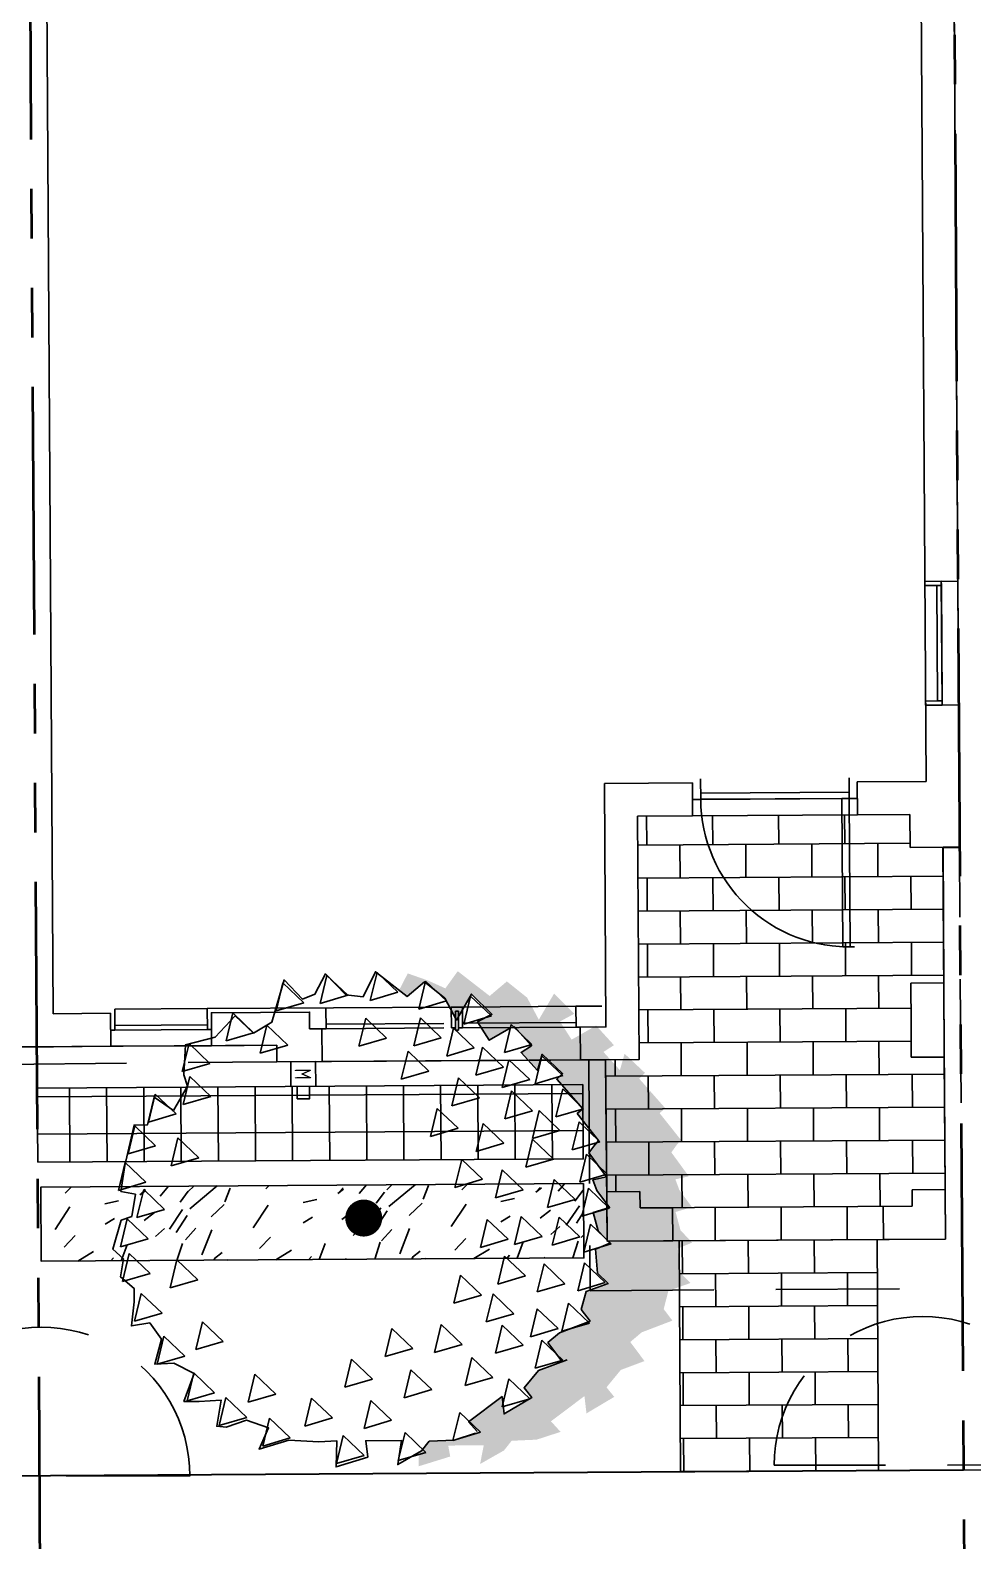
# Model space of a CAD drawing. Header units: feet. Extents: x 919634 to 928945, y 707022 to 708026.
# Drawn here: x 920327.19 to 920346.23, y 707104.56 to 707135.08 of the extents above; entities that cross this region are included whole.
import ezdxf
from ezdxf.enums import TextEntityAlignment as Align

# ---------------------------------------------------------------- set-up
doc = ezdxf.new("R2010")
doc.units = ezdxf.units.FT
doc.header["$LTSCALE"] = 20
doc.header["$MEASUREMENT"] = 0
for name, pattern in [('HIDDEN2', [0.1875, 0.125, -0.0625]), ('Site Plan$0$HIDDEN2', [0.1875, 0.125, -0.0625]), ('Site Plan$0$PHANTOM2', [1.25, 0.625, -0.125, 0.125, -0.125, 0.125, -0.125])]:
    doc.linetypes.add(name, pattern=pattern)
for name, color, linetype in [('-u-site-utility clear zone', 252, 'HIDDEN2'), ('-u-site-xref', 7, 'Continuous'), ('LP-ANNO-LABL-SHRB', 2, 'Continuous'), ('Site Plan$0$-u-site-bldg_interior', 252, 'Continuous'), ('Site Plan$0$A-SILL', 4, 'Continuous'), ('Site Plan$0$E-PLAN', 252, 'Continuous'), ('Site Plan$0$SP-BLDG-ROOF ABOVE', 4, 'Site Plan$0$HIDDEN2'), ('Site Plan$0$SP-LOT PAVERS', 254, 'Continuous'), ('x-Villa5-LP Block$0$L-002', 253, 'Continuous'), ('x-Villa5-LP Block$0$LK-TREE-013M', 253, 'Continuous'), ('x-Villa5-LP Block$0$LK-TREE-050M', 253, 'Continuous'), ('x-Villa5-LP Block$0$LK-TREE-TRNK', 253, 'Continuous'), ('x-Villa5-LP Block$0$LP-PATT-SHAR', 253, 'Continuous'), ('x-Villa5-LP Block$0$LP-SHAR-BRDR-CONT', 253, 'Continuous'), ('x-Villa5-LP Block$0$LP-TREE', 253, 'Continuous')]:
    doc.layers.add(name, color=color, linetype=linetype)
for name, color, linetype, lineweight in [('Site Plan$0$SP-LOT LINES', 252, 'Site Plan$0$PHANTOM2', 40), ('Site Plan$0$SP-SIDEWALK', 2, 'Continuous', 25), ('SP-BUILDING-FOOTPRINT', 1, 'Continuous', 25)]:
    doc.layers.add(name, color=color, linetype=linetype, lineweight=lineweight)
doc.layers.add('x-Villa5-LP Block$0$-u-site-no_plot', color=253, linetype='Continuous', plot=False)
doc.layers.add('x-Villa5-LP Block$0$LK-TREE-SHAD', color=253, linetype='Continuous', plot=False)
doc.layers.get('-u-site-xref').off()
doc.styles.add('Site Plan$0$ARCHSTYL', font='archstyl.shx', dxfattribs={"width": 0.8})

# ---------------------------------------------------------------- blocks, each defined once
blk = doc.blocks.new('Site Plan$0$DR1H902')
for p, q in [((-0.5, 0), (-0.5, 1)), ((-0.5, 1.000000000000057), (-0.4500000000000455, 1.000000000000057)), ((-0.4500000000000455, 0), (-0.4500000000000455, 1)), ((-0.5, -5.684341886080801e-14), (-0.4500000000000455, -5.684341886080801e-14))]:
    blk.add_line(p, q)
blk.add_arc((-0.5, 0), 1, 0, 91.70698490235472)
blk = doc.blocks.new('Site Plan$0$A$C4e4189c5')
at = {"layer": 'Site Plan$0$-u-site-bldg_interior'}
for p, q in [((-38.00000000004002, 4), (-40.00000000004002, 4)), ((-2.00000000005457, 5.5), (-38.00000000005457, 5.5)), ((-2.000000000040018, 4), (-38.00000000004002, 4)), ((-2.000000000040018, 4), (-4.001776687800884e-11, 4))]:
    blk.add_line(p, q, dxfattribs=at)
at = {"layer": 'Site Plan$0$-u-site-bldg_interior', "xscale": 35.99999999999999, "yscale": 35.99999999999999, "zscale": 95.99999999999997, "rotation": 179.9999999999935}
blk.add_blockref('Site Plan$0$DR1H902', (-20.00000000004002, 4), dxfattribs=at)
blk = doc.blocks.new('Site Plan')
at = {"layer": 'Site Plan$0$SP-LOT PAVERS'}
h = blk.add_hatch(dxfattribs=at)
h.set_pattern_fill('AR-B816', color=256, scale=0.08333333333333331, angle=0.3591501261498651)
h.set_pattern_definition([(0.3591501261498002, (920252.3939496306, 707105.4053169005), (-0.004178874107166311, 0.6666535692964085), []), (90.35915012614986, (920252.3939496306, 707105.4053169005), (-0.6708324434035743, 0.6624746951892417), [0.6666666666666665, -0.6666666666666665])])
h.paths.add_polyline_path([(920344.2995922056, 707110.6482084189), (920344.4289911997, 707110.649019548), (920344.4248123262, 707111.3156731173), (920345.010850769, 707111.319346661), (920345.0087613316, 707111.6526734454), (920345.6749427252, 707111.6568493597), (920345.6581578354, 707114.334533931), (920344.9919764419, 707114.3303580168), (920344.9825740342, 707115.830328548), (920345.6492292063, 707115.8345074322), (920345.6310125835, 707118.5733434815), (920344.965405855, 707118.5691709982), (920344.9612269646, 707119.2358246375), (920339.461337672, 707119.2013489669), (920339.4921569693, 707114.2847628047), (920338.8139810525, 707114.2805117036), (920338.8422185883, 707111.6140188774), (920339.5088721574, 707111.6181977513), (920339.5109615944, 707111.2848709669), (920340.1660928163, 707111.288977614), (920340.1702716905, 707110.6223240446), (920340.2996706852, 707110.6231351736), (920340.3278563733, 707105.9565248184), (920344.3277778935, 707105.9815980637)])
at = {"layer": 'Site Plan$0$-u-site-bldg_interior'}
for p, q in [((920345.712043388, 707158.9913120773, 0.00926596939151549), (920345.9653876304, 707118.5754394899, 0.00926596939151549)), ((920327.383250208, 707158.2097394809, 0.00926596939151549), (920327.6527875818, 707115.2105852838, 0.00926596939151549)), ((920345.0495698992, 707158.3204797581, 0.00926596939151549), (920345.2903775201, 707119.9045677064, 0.00926596939151549)), ((920345.9317066361, 707123.9492011225, 0.009265969391512776), (920345.2650512859, 707123.9453265945, 0.00926596939151279)), ((920345.5980909509, 707123.9474142318, 0.00926596939151279), (920345.6137617287, 707121.4474633469, 0.00926596939151279)), ((920345.9473683321, 707121.449554538, 0.00926596939151279), (920345.2807219368, 707121.4453757089, 0.009265969391512776)), ((920340.7334135589, 707119.9593376272, 0.00926596939151549), (920340.7360253552, 707119.5426791466, 0.00926596939151549)), ((920343.7333546206, 707119.9781425609, 0.00926596939151549), (920343.735966417, 707119.5614840802, 0.00926596939151549)), ((920338.7905052288, 707119.8638236541, 0.00926596939151549), (920340.5672725259, 707119.8749612032, 0.00926596939151549)), ((920340.567272526, 707119.8749612125, 0.00926596939151549), (920340.5714514, 707119.2083076433, 0.00926596939151549)), ((920343.7351828781, 707119.6864816244, 0.00926596939151549), (920340.7352418164, 707119.667676691, 0.00926596939151549)), ((920343.9005403722, 707119.895855583, 0.00926596939151549), (920345.2903775203, 707119.9045676859, 0.00926596939151549)), ((920343.9005403722, 707119.895855583, 0.00926596939151549), (920343.9047192464, 707119.2292020139, 0.00926596939151549)), ((920340.7360253552, 707119.5426791466, 0.00926596939151549), (920340.5693619632, 707119.5416344282, 0.00926596939151549)), ((920343.735966417, 707119.5614840802, 0.00926596939151549), (920340.7360253552, 707119.5426791466, 0.00926596939151549)), ((920343.735966417, 707119.5614840802, 0.00926596939151549), (920343.9026298095, 707119.5625287987, 0.00926596939151549)), ((920339.4613376715, 707119.201348986, 0.00926596939151549), (920340.5714514, 707119.2083076419, 0.00926596939151549)), ((920343.9047192464, 707119.2292020139, 0.00926596939151549), (920340.5714514, 707119.2083076433, 0.00926596939151549)), ((920343.9047192466, 707119.2292020124, 0.00926596939151549), (920344.9612269644, 707119.2358246375, 0.00926596939151549)), ((920344.9654058549, 707118.5691709982, 0.00926596939151549), (920344.9612269645, 707119.2358246453, 0.00926596939151549)), ((920344.9654058549, 707118.5691709982, 0.00926596939151549), (920345.6320609513, 707118.5733500533, 0.00926596939151549)), ((920345.9653876304, 707118.5754394899, 0.00926596939151549), (920345.6320609513, 707118.5733500533, 0.00926596939151549)), ((920344.9825739749, 707115.8303285476, 0.00926596939151549), (920345.6492275443, 707115.8345074217, 0.00926596939151549)), ((920344.9825739752, 707115.8303285476, 0.00926596939151549), (920344.9877975673, 707114.9970115859, 0.00926596939151549)), ((920345.6492275443, 707115.8345074217, 0.00926596939151549), (920345.6586300114, 707114.3345368908, 0.00926596939151549)), ((920327.6527875818, 707115.2105852838, 0.00926596939151549), (920328.811201241, 707115.2178466972, 0.00926596939151549)), ((920328.8153801144, 707114.5511932173, 0.00926596939151549), (920328.811201241, 707115.2178466972, 0.00926596939151549)), ((920330.7647128241, 707115.313427207, 0.00926596939151549), (920328.8940105772, 707115.3017008328, 0.00926596939151549)), ((920328.896647679, 707114.8810054476, 0.00926596939151549), (920328.8940105778, 707115.3017007555, 0.00926596939151549)), ((920330.7647128241, 707115.313427207, 0.00926596939151549), (920333.3126690597, 707115.3293989033, 0.00926596939151549)), ((920330.7673499258, 707114.8927318215, 0.00926596939151549), (920330.7647128241, 707115.3134272102, 0.00926596939151549)), ((920333.1655154325, 707114.9077645426, 0.00926596939151549), (920333.1628783308, 707115.328459928, 0.00926596939151549)), ((920335.6952876688, 707115.3443341693, 0.00926596939151549), (920333.3126690598, 707115.3293988814, 0.00926596939151549)), ((920335.6952876688, 707115.3443341693, 0.00926596939151549), (920335.9220319182, 707115.3457555011, 0.00926596939151549)), ((920335.6979247704, 707114.9236387843, 0.00926596939151549), (920335.6952876688, 707115.3443341693, 0.00926596939151549)), ((920335.779141724, 707115.2615248329, 0.00926596939151549), (920335.8392225815, 707115.2619014458, 0.00926596939151549)), ((920335.7815590068, 707114.8758970682, 0.00926596939151549), (920335.779141724, 707115.2615248329, 0.00926596939151549)), ((920335.8416398637, 707114.8762736805, 0.00926596939151549), (920335.8392225815, 707115.2619014458, 0.00926596939151549)), ((920338.2140423782, 707115.360122818, 0.00926596939151549), (920335.9220319182, 707115.3457555011, 0.00926596939151549)), ((920335.9246690195, 707114.9250601156, 0.00926596939151549), (920335.9220319182, 707115.3457555011, 0.00926596939151549)), ((920338.735380926, 707115.363390719, 0.00926596939151549), (920338.2140423782, 707115.360122818, 0.00926596939151549)), ((920338.2166794799, 707114.9394274327, 0.00926596939151549), (920338.2140423782, 707115.360122818, 0.00926596939151549)), ((920328.896647679, 707114.8810054476, 0.00926596939151549), (920328.8133159825, 707114.8804830882, 0.00926596939151549)), ((920330.766769614, 707114.9853086532, 0.00926596939151549), (920328.896067367, 707114.9735822792, 0.00926596939151549)), ((920330.7673499258, 707114.8927318215, 0.00926596939151549), (920328.896647679, 707114.8810054476, 0.00926596939151549)), ((920330.8506816219, 707114.8932541808, 0.00926596939151549), (920330.7673499258, 707114.8927318215, 0.00926596939151549)), ((920333.1655154325, 707114.9077645426, 0.00926596939151549), (920333.0821837358, 707114.9072421831, 0.00926596939151549)), ((920333.0863374127, 707114.2446083457, 0.00926596939151549), (920333.0821837358, 707114.9072421831, 0.00926596939151549)), ((920335.547553729, 707115.0152766627, 0.00926596939151549), (920333.1649351204, 707115.0003413744, 0.00926596939151549)), ((920335.5481340408, 707114.922699831, 0.00926596939151549), (920333.1655154325, 707114.9077645426, 0.00926596939151549)), ((920335.7812564662, 707114.9241611435, 0.00926596939151549), (920335.6979247704, 707114.9236387843, 0.00926596939151549)), ((920335.7815590068, 707114.8758970682, 0.00926596939151549), (920335.8416398637, 707114.8762736805, 0.00926596939151549)), ((920335.9246690195, 707114.9250601156, 0.00926596939151549), (920335.8413373237, 707114.9245377564, 0.00926596939151549)), ((920338.2160991678, 707115.0320042644, 0.00926596939151549), (920335.9240887078, 707115.0176369475, 0.00926596939151549)), ((920338.2166794799, 707114.9394274327, 0.00926596939151549), (920335.9246690195, 707114.9250601156, 0.00926596939151549)), ((920338.2166794799, 707114.9394274327, 0.00926596939151549), (920338.3000111755, 707114.939949792, 0.00926596939151549)), ((920344.9919764418, 707114.3303580168, 0.00926596939151549), (920344.9877975673, 707114.9970115859, 0.00926596939151549)), ((920327.6569664562, 707114.5439317034, 0.00926596939151549), (920326.9903128868, 707114.5397528292, 0.00926596939151549)), ((920327.6569664562, 707114.5439317034, 0.00926596939151549), (920328.8153801144, 707114.5511932173, 0.00926596939151549)), ((920330.8527457537, 707114.5639642797, 0.00926596939151549), (920328.8153801146, 707114.5511932081, 0.00926596939151549)), ((920338.3156871997, 707114.277388181, 0.00926596939151549), (920333.0863374127, 707114.2446083457, 0.00926596939151549)), ((920344.9919764418, 707114.3303580168, 0.00926596939151549), (920345.6586300114, 707114.3345368908, 0.00926596939151549)), ((920338.8422185882, 707111.6140188776, 0.00926596939151549), (920339.5088721571, 707111.6181977513, 0.00926596939151549)), ((920338.8484868994, 707110.6140385234, 0.00926596939151549), (920338.8422185882, 707111.6140188776, 0.00926596939151549)), ((920339.5109615941, 707111.284870967, 0.00926596939151549), (920339.5088721571, 707111.6181977513, 0.00926596939151549)), ((920345.0087613312, 707111.6526734454, 0.00926596939151549), (920345.6754149009, 707111.6568523195, 0.00926596939151549)), ((920345.0087613316, 707111.6526734454, 0.00926596939151549), (920345.0108507688, 707111.319346661, 0.00926596939151549)), ((920345.6754149009, 707111.6568523195, 0.00926596939151549), (920345.6816832122, 707110.6568719656, 0.00926596939151549)), ((920339.5109615941, 707111.284870967, 0.00926596939151549), (920340.1660928162, 707111.288977614, 0.00926596939151549)), ((920340.1702716902, 707110.6223240446, 0.00926596939151549), (920340.1660928162, 707111.288977614, 0.00926596939151549)), ((920344.424812326, 707111.3156731175, 0.00926596939151549), (920345.0108507688, 707111.319346661, 0.00926596939151549)), ((920344.4289911996, 707110.649019548, 0.00926596939151549), (920344.4248123256, 707111.3156731173, 0.00926596939151549)), ((920338.8484868994, 707110.6140385234, 0.00926596939151549), (920340.1702716902, 707110.6223240446, 0.00926596939151549)), ((920344.4289911996, 707110.649019548, 0.00926596939151549), (920345.6816832122, 707110.6568719656, 0.00926596939151549))]:
    blk.add_line(p, q, dxfattribs=at)
at = {"layer": 'Site Plan$0$-u-site-bldg_interior', "elevation": 0.00926596939151549}
for points in [[(920345.2661545358, 707123.9453330064), (920345.598090954, 707123.9474137281), (920345.5986133101, 707123.8640825356), (920345.2666768918, 707123.862001814)], [(920345.5060364784, 707123.8635022237), (920345.5986133101, 707123.8640825356), (920345.6132393696, 707121.530795043), (920345.5206625378, 707121.5302147312)], [(920345.6137617287, 707121.4474633469), (920345.2807220586, 707121.4453757097), (920345.2801996993, 707121.5287074057), (920345.6132393696, 707121.530795043)], [(920333.0863374127, 707114.2446083457), (920332.1704895024, 707114.2388674133), (920332.1683999839, 707114.5722113635), (920330.8527457537, 707114.5639642797), (920330.8485668796, 707115.2306178489), (920332.8308733483, 707115.2430437929), (920332.8329880626, 707114.9056801167), (920333.0821837358, 707114.9072421831)]]:
    blk.add_lwpolyline(points, close=True, dxfattribs=at)
for points in [[(920338.8139810524, 707114.2805117036), (920338.3041648528, 707114.2773159542), (920338.3000111755, 707114.939949792), (920338.8213497238, 707114.9432177685), (920338.7905052291, 707119.8638236402)], [(920338.3832506539, 707114.2778116984), (920339.4921569694, 707114.2847628049), (920339.4613376717, 707119.2013489669)], [(920332.1683985977, 707114.5722113552), (920332.170488115, 707114.2388674044), (920333.0863374127, 707114.2446083457)]]:
    blk.add_lwpolyline(points, dxfattribs=at)
at = {"layer": 'Site Plan$0$A-SILL'}
for p, q in [((920345.6320609513, 707118.5733500533, 0.00926596939151549), (920345.6492292059, 707115.8345074322, 0.00926596939151549)), ((920338.8139810524, 707114.2805117036, 0.00926596939151549), (920338.8422185882, 707111.6140188776, 0.00926596939151549)), ((920345.6586300114, 707114.3345368908, 0.00926596939151549), (920345.6754149009, 707111.6568523195, 0.00926596939151549)), ((920340.1702716902, 707110.6223240446, 0.00926596939151549), (920344.4289911996, 707110.649019548, 0.00926596939151549))]:
    blk.add_line(p, q, dxfattribs=at)
at = {"layer": 'Site Plan$0$E-PLAN'}
for p, q in [((920332.953303217, 707114.2437744295, 0.00926596939151549), (920332.45331304, 707114.240640274, 0.00926596939151549)), ((920332.45331304, 707114.240640274, 0.00926596939151549), (920332.4564471955, 707113.7406500974, 0.00926596939151549)), ((920332.9564373723, 707113.743784253, 0.00926596939151549), (920332.953303217, 707114.2437744295, 0.00926596939151549)), ((920332.4564471955, 707113.7406500974, 0.00926596939151549), (920332.9564373723, 707113.743784253, 0.00926596939151549))]:
    blk.add_line(p, q, dxfattribs=at)
at = {"layer": 'Site Plan$0$E-PLAN', "elevation": 0.00926596939151549}
blk.add_lwpolyline([(920332.8314398283, 707113.7430007141), (920332.8330069061, 707113.4930056253), (920332.5830118175, 707113.4914385474), (920332.5814447398, 707113.7414336363)], dxfattribs=at)
at = {"layer": 'Site Plan$0$SP-BLDG-ROOF ABOVE'}
for p, q in [((920346.0212792638, 707109.6589810547, 0.00926596939151549), (920345.9653870296, 707118.5754394857, 0.00926596939151549)), ((920326.6302610252, 707114.1859081404, 0.00926596939151549), (920332.1704895024, 707114.2388674133, 0.00926596939151549)), ((920338.474049613, 707114.2783925111, 0.00926596939151549), (920338.5033014962, 707109.6118551049, 0.00926596939151549)), ((920338.5033014962, 707109.6118551049, 0.00926596939151549), (920346.0212792638, 707109.6589810547, 0.00926596939151549))]:
    blk.add_line(p, q, dxfattribs=at)
at = {"layer": 'Site Plan$0$SP-LOT LINES', "ltscale": 0.4}
for p, q in [((920327.5221281091, 707082.8758010839, 0.009266604901620514), (920326.9579801045, 707172.874032939, 0.009266604901620514)), ((920345.6242839074, 707172.9910414381, 0.009265969391512792), (920346.1884319116, 707082.992809583, 0.00926596939151279))]:
    blk.add_line(p, q, dxfattribs=at)
at = {"layer": 'Site Plan$0$SP-SIDEWALK'}
for p, q in [((920340.2996679241, 707110.6235922901, 0.00926596939151549), (920340.3278254762, 707105.961640312, 0.00926596939151549)), ((920344.2995949662, 707110.6477513023, 0.00926596939151549), (920344.327752518, 707105.9857993248, 0.00926596939151549)), ((920589.1757306372, 707107.5138383865), (920245.0427464002, 707105.3566633796)), ((920346.0442638521, 707105.9923577433, 0.00926596939151549), (920250.7127994549, 707105.3947787208, 0.00926596939151549))]:
    blk.add_line(p, q, dxfattribs=at)
at = {"layer": 'Site Plan$0$-u-site-bldg_interior', "xscale": 0.08333333333333334, "yscale": 0.08333333333333334, "zscale": 0.08333333333333334, "rotation": 0.3591501261498651}
blk.add_blockref('Site Plan$0$A$C4e4189c5', (920343.9047086051, 707119.2283980316, -0.4854718246137138), dxfattribs=at)
at = {"layer": 'Site Plan$0$E-PLAN', "style": 'Site Plan$0$ARCHSTYL', "width": 0.8}
blk.add_text('M', height=0.3333333333333331, rotation=270.3591500469424, dxfattribs=at).set_placement((920332.6981882885, 707113.9911755648, 0.00926596939151549), align=Align.MIDDLE)
blk = doc.blocks.new('x-Villa5-LP Block$0$TREE-EVGR-001')
at = {"layer": 'x-Villa5-LP Block$0$LK-TREE-SHAD'}
blk.add_hatch(color=256, dxfattribs=at).paths.add_polyline_path([(0.1089706438699523, -0.4757895270687129), (0.1079324849648344, -0.5039278319806328), (0.1722425849569049, -0.4844509835266706), (0.1683450062939187, -0.4621619195394686), (0.2404502679496829, -0.4621619195394686), (0.2326551019482395, -0.5000324628521611), (0.2813748786129224, -0.4727648733296661), (0.29696520194031, -0.4532880220641289), (0.3476337679364576, -0.4513403360940913), (0.396264019304823, -0.4358758569983934), (0.3768656295975177, -0.4143343223446152), (0.4450733125903241, -0.3636945124281112), (0.4489708955910316, -0.3987528430191389), (0.5054858295816587, -0.3656421955865525), (0.4898955019165214, -0.3461653471325974), (0.5191273679153312, -0.3111070165415697), (0.5672549638759108, -0.2934702439136743), (0.5386152742434547, -0.2546241515265422), (0.5620007679100354, -0.2351473002610049), (0.624362074232863, -0.2117750798669817), (0.6068229572362327, -0.1884028594729728), (0.6165669125691693, -0.1513968457234967), (0.6613891018953666, -0.1358153635864312), (0.6399524018980287, -0.1143908291624314), (0.6360548188972928, -0.06569870240437581), (0.6652866848961025, -0.0540125922073571), (0.6419011912295218, -0.02869268865489971), (0.6321572402343065, 0.008313327906165568), (0.6652866848961025, 0.01805175213314669), (0.6399524018980287, 0.05311008272417439), (0.6321572402343065, 0.07453461714816001), (0.6594403125638735, 0.08037767224666226), (0.624362074232863, 0.1290697990047249), (0.6341060295657996, 0.1427035923601849), (0.6438499848987362, 0.1543897025571965), (0.600976584904032, 0.2089248844137614), (0.6126693295684618, 0.2186633086407426), (0.5600519742407926, 0.2790415455958168), (0.5717447189052223, 0.2907276557928284), (0.5308201125797325, 0.329681355512335), (0.5210761572468243, 0.2965707108913307), (0.4879467125850283, 0.3335767246408068), (0.5093834125823946, 0.3472105208078489), (0.4734964548200651, 0.3870622876876126), (0.4236366125929578, 0.3588966310048534), (0.4002511232641268, 0.3959026447543295), (0.4294829849251585, 0.4114841268913949), (0.3885583742619474, 0.4523855097693499), (0.3573777232693942, 0.3997980166943904), (0.3339922296028135, 0.4445947715123992), (0.2930676232773237, 0.4777054161333965), (0.2579893849463133, 0.448490140640871), (0.1936792849542428, 0.4991299505573892), (0.1683450062939187, 0.4644221308886216), (0.1332667679629083, 0.4805573219530999), (0.09234215729966877, 0.4952345814289103), (0.07460491585158024, 0.4613917906249796), (0.0909893849463117, 0.448490140640871), (0.1260676232773221, 0.4777054161333965), (0.1669922296028119, 0.4445947715123992), (0.1903777232693926, 0.3997980166943904), (0.2215583742619458, 0.4523855097693499), (0.2624829849251853, 0.4114841268913949), (0.2332511232641252, 0.3959026447543295), (0.2566366125929562, 0.3588966310048534), (0.3064964548200635, 0.3870622876876126), (0.342383412582393, 0.3472105208078489), (0.3209467125850267, 0.3335767246408068), (0.3540761572468227, 0.2965707108913307), (0.3638201125797593, 0.329681355512335), (0.4047447189052207, 0.2907276557928284), (0.3930519742408194, 0.2790415455958168), (0.4456693295684602, 0.2186633086407426), (0.4339765849040305, 0.2089248844137614), (0.4768499848987346, 0.1543897025571965), (0.4671060295657981, 0.1427035923601849), (0.4573620742328615, 0.1290697990047249), (0.4924403125638719, 0.08037767224666226), (0.4651572402343049, 0.07453461714816001), (0.4729524018980271, 0.05311008272417439), (0.498286684896101, 0.01805175213314669), (0.4651572402343049, 0.008313327906165568), (0.4749011912295202, -0.02869268865489971), (0.498286684896101, -0.0540125922073571), (0.4690548188972912, -0.06569870240437581), (0.4729524018980271, -0.1143908291624314), (0.494389101895365, -0.1358153635864312), (0.4495669125691677, -0.1513968457234967), (0.4398229572362311, -0.1884028594729728), (0.4573620742328615, -0.2117750798669817), (0.3950007679100338, -0.2351473002610049), (0.3716152742434531, -0.2546241515265422), (0.4002549638759092, -0.2934702439136743), (0.3521273679153296, -0.3111070165415697), (0.3228955019165198, -0.3461653471325974), (0.3384858295816571, -0.3656421955865525), (0.2819708955910301, -0.3987528430191389), (0.2780733125903225, -0.3636945124281112), (0.2098656295975161, -0.4143343223446152), (0.2292640193048214, -0.4358758569983934), (0.1806337679364844, -0.4513403360940913), (0.1299652019403084, -0.4532880220641289), (0.1143748786128924, -0.4727648733296661)])
at = {"layer": 'x-Villa5-LP Block$0$LK-TREE-013M'}
for p, q in [((-0.08579755074086393, 0.4354452148689205), (-0.07176636530692804, 0.4920659143797508)), ((-0.02974699386746238, 0.4516042015933337), (-0.07176636530692804, 0.4920659143797508)), ((0.01608767338453276, 0.4409001615718182), (0.03011885881846865, 0.4975208610826485)), ((0.07213823025793431, 0.4570591482962385), (0.03011885881846865, 0.4975208610826485)), ((-0.1749471218505789, 0.4208986820327283), (-0.160915936416643, 0.4775193815435586)), ((-0.1188965649771774, 0.4370576687571415), (-0.160915936416643, 0.4775193815435586)), ((0.1143341395054449, 0.4227169976003609), (0.1283653249393808, 0.4793376971111911)), ((0.1703846963788465, 0.4388759843247811), (0.1283653249393808, 0.4793376971111911)), ((-0.1749471218505789, 0.4208986820327283), (-0.1188965649771774, 0.4370576687571415)), ((-0.08579755074086393, 0.4354452148689205), (-0.02974699386746238, 0.4516042015933337)), ((0.01608767338453276, 0.4409001615718182), (0.07213823025793431, 0.4570591482962385)), ((0.1143341395054449, 0.4227169976003609), (0.1703846963788465, 0.4388759843247811)), ((0.205303089617388, 0.3918056246554613), (0.2193342750513523, 0.4484263241662916)), ((0.2613536464907895, 0.4079646113798816), (0.2193342750513523, 0.4484263241662916)), ((-0.2768323459759756, 0.3608942434154443), (-0.2628011605420113, 0.4175149429262746)), ((-0.2207817891025741, 0.3770532301398575), (-0.2628011605420113, 0.4175149429262746)), ((-0.007564253644574137, 0.3481660261468846), (0.006466931789361752, 0.4047867256577149)), ((0.04848630322882741, 0.3643250128713049), (0.006466931789361752, 0.4047867256577149)), ((0.1034178654920197, 0.3481660261468846), (0.1174490509259556, 0.4047867256577149)), ((0.1594684223653928, 0.3643250128713049), (0.1174490509259556, 0.4047867256577149)), ((0.205303089617388, 0.3918056246554613), (0.2613536464907895, 0.4079646113798816)), ((-0.2768323459759756, 0.3608942434154443), (-0.2207817891025741, 0.3770532301398575)), ((-0.207695943890883, 0.3354378171734425), (-0.1936647584569471, 0.3920585166842798)), ((-0.1516453870174814, 0.3515968038978627), (-0.1936647584569471, 0.3920585166842798)), ((0.1701956033239185, 0.3271660389251565), (0.1842267887578544, 0.3837867384359868)), ((0.22624616019732, 0.3433250256495768), (0.1842267887578544, 0.3837867384359868)), ((0.2871751447181623, 0.3336195016058099), (0.3012063301520982, 0.3902402011166473)), ((0.3432257015915638, 0.3497784883302302), (0.3012063301520982, 0.3902402011166473)), ((-0.3659819170856906, 0.2990714892305277), (-0.3519507316517547, 0.355692188741358)), ((-0.3099313602122891, 0.3152304759549409), (-0.3519507316517547, 0.355692188741358)), ((-0.207695943890883, 0.3354378171734425), (-0.1516453870174814, 0.3515968038978627)), ((-0.007564253644574137, 0.3481660261468846), (0.04848630322882741, 0.3643250128713049)), ((0.07794655946065632, 0.2808883252590633), (0.0919777448945922, 0.3375090247699006)), ((0.1339971163340579, 0.2970473119834764), (0.0919777448945922, 0.3375090247699006)), ((0.1034178654920197, 0.3481660261468846), (0.1594684223653928, 0.3643250128713049)), ((0.1701956033239185, 0.3271660389251565), (0.22624616019732, 0.3433250256495768)), ((0.2289550166464949, 0.2881615875296006), (0.2429862020804592, 0.3447822870404309)), ((0.2850055735198964, 0.3043205742540209), (0.2429862020804592, 0.3447822870404309)), ((0.2871751447181623, 0.3336195016058099), (0.3432257015915638, 0.3497784883302302)), ((-0.3659819170856906, 0.2990714892305277), (-0.3099313602122891, 0.3152304759549409)), ((0.2823669751465161, 0.262489606945266), (0.2963981605804804, 0.3191103064560963)), ((0.3384175320199176, 0.2786485936696792), (0.2963981605804804, 0.3191103064560963)), ((0.3490340307942859, 0.2699784235581433), (0.3630652162282217, 0.3265991230689735)), ((0.4050845876676874, 0.2861374102825565), (0.3630652162282217, 0.3265991230689735)), ((-0.3647756345556559, 0.2323072228889984), (-0.35074444912172, 0.2889279223998358)), ((-0.3087250776822543, 0.2484662096134116), (-0.35074444912172, 0.2889279223998358)), ((0.07794655946065632, 0.2808883252590633), (0.1339971163340579, 0.2970473119834764)), ((0.179831783586053, 0.2263388333446841), (0.1938629690199889, 0.2829595328555143)), ((0.2358823404594546, 0.2424978200691044), (0.1938629690199889, 0.2829595328555143)), ((0.2289550166464949, 0.2881615875296006), (0.2850055735198964, 0.3043205742540209)), ((0.2823669751465161, 0.262489606945266), (0.3384175320199176, 0.2786485936696792)), ((0.3490340307942859, 0.2699784235581433), (0.4050845876676874, 0.2861374102825565)), ((-0.4351183191707548, 0.1972457676722996), (-0.4210871337368189, 0.2538664671831299)), ((-0.3790677622973817, 0.2134047543967128), (-0.4210871337368189, 0.2538664671831299)), ((-0.3647756345556559, 0.2323072228889984), (-0.3087250776822543, 0.2484662096134116)), ((0.2871751447181623, 0.1990640832399322), (0.3012063301520982, 0.2556847827507625)), ((0.3432257015915638, 0.2152230699643525), (0.3012063301520982, 0.2556847827507625)), ((0.3908797478457871, 0.2027007226703148), (0.4049109332797229, 0.2593214221811593)), ((0.4469303047191886, 0.2188597093947351), (0.4049109332797229, 0.2593214221811593)), ((0.1361666875323237, 0.1645160791597675), (0.1501978729662596, 0.2211367786705978)), ((0.1922172444057253, 0.1806750658841807), (0.1501978729662596, 0.2211367786705978)), ((0.179831783586053, 0.2263388333446841), (0.2358823404594546, 0.2424978200691044)), ((0.2871751447181623, 0.1990640832399322), (0.3432257015915638, 0.2152230699643525)), ((0.3427669659111814, 0.1590072464141628), (0.3567981513451173, 0.2156279459250001)), ((0.3988175227845829, 0.175166233138583), (0.3567981513451173, 0.2156279459250001)), ((0.3908797478457871, 0.2027007226703148), (0.4469303047191886, 0.2188597093947351)), ((-0.4769470063782535, 0.133136656281394), (-0.4629158209443176, 0.1897573557922243)), ((-0.4208964495048519, 0.1492956430058143), (-0.4629158209443176, 0.1897573557922243)), ((-0.4351183191707548, 0.1972457676722996), (-0.3790677622973817, 0.2134047543967128)), ((0.2289550166464949, 0.1336046979197505), (0.2429862020804592, 0.1902253974305808)), ((0.2850055735198964, 0.1497636846441637), (0.2429862020804592, 0.1902253974305808)), ((0.4236285698860911, 0.1354230134873831), (0.437659755320027, 0.1920437129982133)), ((0.4796791267594926, 0.1515820002117962), (0.437659755320027, 0.1920437129982133)), ((-0.3896338441147975, 0.1081482716777487), (-0.3756026586808616, 0.1647689711885789)), ((-0.333583287241396, 0.1243072584021689), (-0.3756026586808616, 0.1647689711885789)), ((0.1361666875323237, 0.1645160791597675), (0.1922172444057253, 0.1806750658841807)), ((0.3290208617696635, 0.1008750011120867), (0.3430520472035994, 0.1574957006229312)), ((0.3427669659111814, 0.1590072464141628), (0.3988175227845829, 0.175166233138583)), ((0.385071418643065, 0.117033987836507), (0.3430520472035994, 0.1574957006229312)), ((-0.4769470063782535, 0.133136656281394), (-0.4208964495048519, 0.1492956430058143)), ((-0.3896338441147975, 0.1081482716777487), (-0.333583287241396, 0.1243072584021689)), ((0.2289550166464949, 0.1336046979197505), (0.2850055735198964, 0.1497636846441637)), ((0.4236285698860911, 0.1354230134873831), (0.4796791267594926, 0.1515820002117962)), ((0.4381836019040009, 0.06996362816719426), (0.4522147873379367, 0.1265843276780316)), ((0.4942341587774024, 0.08612261489160744), (0.4522147873379367, 0.1265843276780316)), ((-0.4969772052469068, 0.05905372646627427), (-0.4829460198129709, 0.1156744259771045)), ((-0.4409266483735053, 0.07521271319068745), (-0.4829460198129709, 0.1156744259771045)), ((0.1852899205927656, 0.06087204203390684), (0.1993211060267015, 0.1174927415447371)), ((0.2413404774661672, 0.07703102875832002), (0.1993211060267015, 0.1174927415447371)), ((0.2671619756935399, 0.03905224692717013), (0.2811931611274758, 0.0956729464380146)), ((0.3232125325669415, 0.05521123365159042), (0.2811931611274758, 0.0956729464380146)), ((0.3290208617696635, 0.1008750011120867), (0.385071418643065, 0.117033987836507)), ((-0.4969772052469068, 0.05905372646627427), (-0.4409266483735053, 0.07521271319068745)), ((0.1852899205927656, 0.06087204203390684), (0.2413404774661672, 0.07703102875832002)), ((0.3726859578233928, 0.0190507673880802), (0.3867171432573286, 0.07567146689891047)), ((0.4287365146967943, 0.03520975411250049), (0.3867171432573286, 0.07567146689891047)), ((0.4381836019040009, 0.06996362816719426), (0.4942341587774024, 0.08612261489160744)), ((-0.4596898562604395, 0.003783748969567569), (-0.4456586708265036, 0.06040444848039783)), ((-0.4036392993870379, 0.01994273569398075), (-0.4456586708265036, 0.06040444848039783)), ((0.2671619756935399, 0.03905224692717013), (0.3232125325669415, 0.05521123365159042)), ((0.3726859578233928, 0.0190507673880802), (0.4287365146967943, 0.03520975411250049)), ((0.4418223599084854, 0.0008676034166228419), (0.4558535453424213, 0.05748830292745311)), ((0.4978729167818869, 0.01702659014103602), (0.4558535453424213, 0.05748830292745311)), ((-0.4933384472424223, -0.05550020406539602), (-0.4793072618084864, 0.001120495445434244)), ((-0.4372878903690207, -0.03934121734097573), (-0.4793072618084864, 0.001120495445434244)), ((-0.4596898562604395, 0.003783748969567569), (-0.4036392993870379, 0.01994273569398075)), ((0.3053689347405566, -0.05550020406539602), (0.3194001201744925, 0.001120495445434244)), ((0.3614194916139581, -0.03934121734097573), (0.3194001201744925, 0.001120495445434244)), ((0.4418223599084854, 0.0008676034166228419), (0.4978729167818869, 0.01702659014103602)), ((0.236232532655464, -0.06095515076829372), (0.2502637180893998, -0.004334451257463456)), ((0.2922830895288655, -0.04479616404388054), (0.2502637180893998, -0.004334451257463456)), ((0.3817828528345899, -0.05731851963302859), (0.3958140382685258, -0.0006978201221983227)), ((0.4378334097079914, -0.0411595329086083), (0.3958140382685258, -0.0006978201221983227)), ((0.4454611179129699, -0.07186505246922081), (0.4594923033469058, -0.01524435295839055)), ((0.5015116747863715, -0.05570606574480053), (0.4594923033469058, -0.01524435295839055)), ((-0.4933384472424223, -0.05550020406539602), (-0.4372878903690207, -0.03934121734097573)), ((0.236232532655464, -0.06095515076829372), (0.2922830895288655, -0.04479616404388054)), ((0.3053689347405566, -0.05550020406539602), (0.3614194916139581, -0.03934121734097573)), ((0.3817828528345899, -0.05731851963302859), (0.4378334097079914, -0.0411595329086083)), ((0.4454611179129699, -0.07186505246922081), (0.5015116747863715, -0.05570606574480053)), ((-0.4898898862905128, -0.1255692016943044), (-0.4758587008565769, -0.06894850218347415)), ((-0.4338393294171112, -0.1094102149698841), (-0.4758587008565769, -0.06894850218347415)), ((-0.3932726021192536, -0.1391427616521668), (-0.3792414166853462, -0.0825220621413294)), ((-0.3372220452458805, -0.1229837749277465), (-0.3792414166853462, -0.0825220621413294)), ((0.2708007336979961, -0.1355061222217699), (0.2848319191319604, -0.07888542271093968)), ((0.3268512905713976, -0.1193471354973568), (0.2848319191319604, -0.07888542271093968)), ((-0.4898898862905128, -0.1255692016943044), (-0.4338393294171112, -0.1094102149698841)), ((0.1816511625882811, -0.1736907657323314), (0.1956823480222454, -0.1170700662214941)), ((0.2377017194616826, -0.1575317790079112), (0.1956823480222454, -0.1170700662214941)), ((0.2708007336979961, -0.1355061222217699), (0.3268512905713976, -0.1193471354973568)), ((0.3508534097965423, -0.1518709706255947), (0.3648845952304782, -0.09525027111476447)), ((0.4069039666699155, -0.1357119839011816), (0.3648845952304782, -0.09525027111476447)), ((0.4327254648972882, -0.1500526550579622), (0.4467566503312241, -0.0934319555471319)), ((0.4887760217706898, -0.133893668333549), (0.4467566503312241, -0.0934319555471319)), ((-0.4660477622088308, -0.206420462539981), (-0.4520165767748949, -0.1497997630291508)), ((-0.4099972053354293, -0.1902614758155607), (-0.4520165767748949, -0.1497997630291508)), ((-0.3932726021192536, -0.1391427616521668), (-0.3372220452458805, -0.1229837749277465)), ((0.3508534097965423, -0.1518709706255947), (0.4069039666699155, -0.1357119839011816)), ((0.4327254648972882, -0.1500526550579622), (0.4887760217706898, -0.133893668333549)), ((0.1816511625882811, -0.1736907657323314), (0.2377017194616826, -0.1575317790079112)), ((0.2471488066688892, -0.2118754092428787), (0.2611799921028251, -0.1552547097320485)), ((0.3031993635422907, -0.1957164225184655), (0.2611799921028251, -0.1552547097320485)), ((0.3999766428569842, -0.2318768970771004), (0.4140078282909201, -0.1752561975662701)), ((0.4560271997303857, -0.2157179103526801), (0.4140078282909201, -0.1752561975662701)), ((-0.4660477622088308, -0.206420462539981), (-0.4099972053354293, -0.1902614758155607)), ((-0.3423299900565837, -0.2646065855896325), (-0.3282988046226194, -0.2079858860788022)), ((-0.2862794331831822, -0.2484475988652122), (-0.3282988046226194, -0.2079858860788022)), ((0.2471488066688892, -0.2118754092428787), (0.3031993635422907, -0.1957164225184655)), ((0.3362983777786042, -0.2427867904829029), (0.3503295632125685, -0.1861660909720655)), ((0.3923489346520057, -0.2266278037584897), (0.3503295632125685, -0.1861660909720655)), ((-0.4205632871528451, -0.2936996512620169), (-0.4065321017189092, -0.2370789517511867)), ((-0.364512730279472, -0.2775406645375966), (-0.4065321017189092, -0.2370789517511867)), ((0.04155897941589615, -0.2809714339934573), (0.05559016484980361, -0.224350734482627)), ((0.09760953628926927, -0.264812447269037), (0.05559016484980361, -0.224350734482627)), ((0.1416248245390364, -0.273698171722927), (0.1556560099729722, -0.2170774722120825)), ((0.1976753814124379, -0.2575391849985067), (0.1556560099729722, -0.2170774722120825)), ((0.2653425966912835, -0.2755164872905596), (0.2793737821252193, -0.2188957877797222)), ((0.321393153564685, -0.2593575005661393), (0.2793737821252193, -0.2188957877797222)), ((0.3362983777786042, -0.2427867904829029), (0.3923489346520057, -0.2266278037584897)), ((0.3999766428569842, -0.2318768970771004), (0.4560271997303857, -0.2157179103526801)), ((-0.3423299900565837, -0.2646065855896325), (-0.2862794331831822, -0.2484475988652122)), ((0.04155897941589615, -0.2809714339934573), (0.09760953628926927, -0.264812447269037)), ((0.1416248245390364, -0.273698171722927), (0.1976753814124379, -0.2575391849985067)), ((0.2653425966912835, -0.2755164872905596), (0.321393153564685, -0.2593575005661393)), ((0.3453952727898013, -0.3064278685305766), (0.3594264582237372, -0.2498071690197463)), ((0.4014458296632029, -0.2902688818061563), (0.3594264582237372, -0.2498071690197463)), ((-0.4205632871528451, -0.2936996512620169), (-0.364512730279472, -0.2775406645375966)), ((-0.04031307568487819, -0.3427941881783738), (-0.0262818902509423, -0.2861734886675436)), ((0.01573748118852336, -0.3266352014539535), (-0.0262818902509423, -0.2861734886675436)), ((0.2034837106151599, -0.3409758726107412), (0.2175148960490958, -0.284355173099911)), ((0.2595342674885615, -0.324816885886321), (0.2175148960490958, -0.284355173099911)), ((0.3453952727898013, -0.3064278685305766), (0.4014458296632029, -0.2902688818061563)), ((-0.360523780078978, -0.3682506227154931), (-0.3464925946450137, -0.3116299232046629)), ((-0.3044732232055765, -0.3520916359910728), (-0.3464925946450137, -0.3116299232046629)), ((-0.2368060079267025, -0.3718872538507583), (-0.2227748224927666, -0.315266554339928)), ((-0.1807554510533009, -0.3557282671263451), (-0.2227748224927666, -0.315266554339928)), ((-0.04031307568487819, -0.3427941881783738), (0.01573748118852336, -0.3266352014539535)), ((0.0797659384629128, -0.364613991580228), (0.09379712389684869, -0.3079932920693906)), ((0.1358164953362859, -0.3484550048558077), (0.09379712389684869, -0.3079932920693906)), ((0.2034837106151599, -0.3409758726107412), (0.2595342674885615, -0.324816885886321)), ((0.2780782497069652, -0.3846154711193179), (0.292109435140901, -0.3279947716084877)), ((0.3341288065803667, -0.3684564843948976), (0.292109435140901, -0.3279947716084877)), ((-0.360523780078978, -0.3682506227154931), (-0.3044732232055765, -0.3520916359910728)), ((-0.2957471033798527, -0.4187691509456783), (-0.2817159179459168, -0.3621484514348481)), ((-0.2396965465064511, -0.4026101642212581), (-0.2817159179459168, -0.3621484514348481)), ((-0.2368060079267025, -0.3718872538507583), (-0.1807554510533009, -0.3557282671263451)), ((-0.1221851307856525, -0.4209817990622398), (-0.1081539453516882, -0.3643610995514024)), ((-0.06613457391225097, -0.4048228123378266), (-0.1081539453516882, -0.3643610995514024)), ((0.0797659384629128, -0.364613991580228), (0.1358164953362859, -0.3484550048558077)), ((-0.002106116637861533, -0.4264367457651446), (0.01192506879607436, -0.3698160462543072)), ((0.05394444023554001, -0.4102777590407243), (0.01192506879607436, -0.3698160462543072)), ((0.1780124045838249, -0.4518931720071393), (0.1920435900177608, -0.3952724724963019)), ((0.2340629614571981, -0.4357341852827261), (0.1920435900177608, -0.3952724724963019)), ((0.2780782497069652, -0.3846154711193179), (0.3341288065803667, -0.3684564843948976)), ((-0.2957471033798527, -0.4187691509456783), (-0.2396965465064511, -0.4026101642212581)), ((-0.207695943890883, -0.4609847581404267), (-0.1936647584569471, -0.4043640586295965)), ((-0.1516453870174814, -0.4448257714160135), (-0.1936647584569471, -0.4043640586295965)), ((-0.1221851307856525, -0.4209817990622398), (-0.06613457391225097, -0.4048228123378266)), ((-0.002106116637861533, -0.4264367457651446), (0.05394444023554001, -0.4102777590407243)), ((-0.207695943890883, -0.4609847581404267), (-0.1516453870174814, -0.4448257714160135)), ((-0.05850686570727248, -0.4973510860833557), (-0.04447568027333659, -0.4407303865725112)), ((-0.002456308833870935, -0.4811920993589354), (-0.04447568027333659, -0.4407303865725112)), ((0.06703028544723111, -0.4918961310853263), (0.081061470881167, -0.435275431574496)), ((0.1230808423206327, -0.475737144360906), (0.081061470881167, -0.435275431574496)), ((0.1780124045838249, -0.4518931720071393), (0.2340629614571981, -0.4357341852827261)), ((-0.05850686570727248, -0.4973510860833557), (-0.002456308833870935, -0.4811920993589354)), ((0.06703028544723111, -0.4918961310853263), (0.1230808423206327, -0.475737144360906))]:
    blk.add_line(p, q, dxfattribs=at)
at = {"layer": 'x-Villa5-LP Block$0$LK-TREE-050M'}
for points in [[(0.3014588019191535, 0.384216534557325), (0.2566366125929562, 0.3588966310048534), (0.2332511232641252, 0.3959026447543295), (0.2624829849251853, 0.4114841268913949), (0.2215583742619458, 0.4523855097693499), (0.1903777232693926, 0.3997980166943904), (0.1669922296028119, 0.4445947715123992), (0.1260676232773221, 0.4777054161333965), (0.0909893849463117, 0.448490140640871), (0.02667928495424121, 0.4991299505573892), (0.001345006293917095, 0.448490140640871), (-0.03373323203709333, 0.4523855097693499), (-0.0746578427003044, 0.4952345814289103), (-0.0960945426976707, 0.4543331957393804), (-0.1214288213580232, 0.4445947715123992), (-0.1584558490205268, 0.4835484712318987), (-0.1837901320186006, 0.3978503307243599), (-0.2208171596811042, 0.3764257963003672), (-0.2578441873435793, 0.4114841268913949), (-0.2987687936690691, 0.3686350552318345), (-0.359181310660432, 0.3530535759063511), (-0.3630788936611395, 0.2926753389512768), (-0.3552837319974458, 0.2693031185572607), (-0.3845155936585058, 0.220610994610773), (-0.4234914106525025, 0.247878584133268), (-0.4371329489861466, 0.1913957191182476), (-0.4644160213157136, 0.1913957191182476), (-0.4839039319815868, 0.1095929477391877), (-0.4916990936452805, 0.05700545185264616), (-0.4624672319842205, 0.05116239675413681), (-0.4702623936479426, 0.006365641936127986), (-0.4916990936452805, -0.001425099132404739), (-0.5092382106419393, -0.05985564730586646), (-0.487801510644573, -0.07933249857140368), (-0.4936478829767736, -0.116338515132469), (-0.4663648106472067, -0.1397107355264779), (-0.4663648106472067, -0.1669783250489729), (-0.4722111829794073, -0.2156704489954677), (-0.4351841596546535, -0.2098273938969584), (-0.4117986659880728, -0.2429380413295377), (-0.4254402043217169, -0.2935778512460558), (-0.3864643873277203, -0.2916301652760183), (-0.3455397766645092, -0.313054699700011), (-0.3669764766618755, -0.3695375675266064), (-0.3357958213315726, -0.3695375675266064), (-0.2909736320053753, -0.367589881556583), (-0.3007175873383119, -0.4201773774431246), (-0.2812296766724387, -0.422125060601573), (-0.2403050660092276, -0.4084912672461201), (-0.1954828766830303, -0.4240727465715963), (-0.2149707873488751, -0.4669218182311567), (-0.1545582660197908, -0.4493926529356429), (-0.0941457490284563, -0.4532880220641289), (-0.05711872136595275, -0.4513403360940913), (-0.05906751503516716, -0.5039278319806328), (0.005242584956903329, -0.4844509835266706), (0.001345006293917095, -0.4513403360940913), (0.07345026794968135, -0.4513403360940913), (0.06565510194823787, -0.5000324628521611), (0.1143748786128924, -0.4727648733296661), (0.1299652019403084, -0.4532880220641289), (0.1806337679364844, -0.4513403360940913), (0.2235071679311886, -0.4377065427386384)], [(0.39889834657302, -0.2916301652760183), (0.3716152742434531, -0.2546241515265422), (0.3950007679100338, -0.2351473002610049), (0.4573620742328615, -0.2117750798669817), (0.4398229572362311, -0.1884028594729728), (0.4495669125691677, -0.1513968457234967), (0.494389101895365, -0.1358153635864312), (0.4729524018980271, -0.1143908291624314), (0.4690548188972912, -0.06569870240437581), (0.498286684896101, -0.0540125922073571), (0.4749011912295202, -0.02869268865489971), (0.4651572402343049, 0.008313327906165568), (0.498286684896101, 0.01805175213314669), (0.4729524018980271, 0.05311008272417439), (0.4651572402343049, 0.07453461714816001), (0.4924403125638719, 0.08037767224666226), (0.4573620742328615, 0.1290697990047249), (0.4671060295657981, 0.1427035923601849), (0.4768499848987346, 0.1543897025571965), (0.4339765849040305, 0.2089248844137614), (0.4456693295684602, 0.2186633086407426), (0.3930519742408194, 0.2790415455958168), (0.4047447189052207, 0.2907276557928284), (0.3638201125797593, 0.329681355512335), (0.3540761572468227, 0.2965707108913307), (0.3209467125850267, 0.3335767246408068), (0.342383412582393, 0.3472105208078489), (0.3073051742513826, 0.3861642205273483)], [(0.2274047465941749, -0.4338111707985775), (0.2098656295975161, -0.4143343223446152), (0.2780733125903225, -0.3636945124281112), (0.2819708955910301, -0.3987528430191389), (0.3384858295816571, -0.3656421955865525), (0.3228955019165198, -0.3461653471325974), (0.3521273679153296, -0.3111070165415697), (0.410591095575171, -0.2896824793059949)]]:
    blk.add_lwpolyline(points, dxfattribs=at)
at = {"layer": 'x-Villa5-LP Block$0$LK-TREE-TRNK', "const_width": 0.03749999999999999}
blk.add_lwpolyline([(-0.007023873626593513, -0.01738469727311553, 1), (0.007023873626508248, 0.01738469727314396, 1)], format="xyb", close=True, dxfattribs=at)
blk = doc.blocks.new('x-Villa5-LP Block', base_point=(60.56777102686465, 154.948772139498, 6.35512269888012e-07))
at = {"layer": 'x-Villa5-LP Block$0$LP-PATT-SHAR'}
h = blk.add_hatch(dxfattribs=at)
h.set_pattern_fill('ANSI37', color=256, scale=6, angle=45)
h.set_pattern_definition([(90, (136.564427736546, 160.7837142320308), (-0.7500000000000001, 0), []), (180, (136.564427736546, 160.7837142320308), (-5.551115123125783e-17, -0.75), [])])
h.paths.add_polyline_path([(137.2334943820929, 161.283713004013), (137.2345820524969, 162.7837142320317), (148.2587389110624, 162.7837142320308), (148.259847070434, 161.2837130040121)])
h = blk.add_hatch(dxfattribs=at)
h.set_pattern_fill('LAFX-C235-MULCH', color=256, scale=4, pattern_type=2)
h.set_pattern_definition([(4.236394799059999, (922357.2822584425, 708260.0403301877), (-55.99999999996307, -3.999999999998226), [0.196788, -108.099101158]), (11.8886580396, (922359.7099384426, 708262.0682501876), (-19.99999999998795, -3.999999999987124), [0.28226, -77.3836900904]), (18.7586503478, (922356.1192624426, 708261.5885301876), (-12.00135249324568, -3.995940231420409), [0.40684, -210.8370881116]), (26.5650511771, (922356.2937104425, 708260.4110101876), (3.999999999998839, 4.000000000001912), [0.195036, -8.74923497568]), (29.291362171, (922356.2137384425, 708261.0361701876), (-99.99999999996487, -56.0000000000163), [0.34172, -187.7008469828]), (30.5792268725, (922359.8625784426, 708262.8533701876), (-67.99999999995879, -39.99999999999294), [0.18574, -102.0297179592]), (30.96375653209999, (922358.9758184425, 708260.8035301876), (-7.999999999990193, -3.99999999999663), [0.59336, -22.7304477954]), (31.6075022462, (922359.7172184425, 708261.6539301876), (-20.00000000002493, -11.9999999999917), [0.2219, -60.8354494424]), (33.69006752600001, (922358.2852984426, 708259.0735901876), (-7.999999999996394, -3.999999999999507), [0.262072, -14.16013209604]), (34.6951535312, (922358.7068984426, 708262.6570101876), (-11.99999999999839, -7.999999999988333), [0.3447799999999999, -62.90077335639998]), (35.188743132, (922357.7183384425, 708258.6738141876), (-107.9704025626283, -76.04204212472915), [0.69372, -214.6014234584]), (35.7538872544, (922359.4410184425, 708260.4182901876), (-28.00000000002642, -19.99999999999163), [0.44784, -122.7755438572]), (36.41637851990001, (922356.9624184425, 708260.2002101876), (-76.01414970793455, -55.98079174272707), [0.55096, -208.255153236]), (36.8698976458, (922356.4318128425, 708262.2499701877), (-12.00000000000615, -7.99999999999078), [0.145372, -19.85462805224]), (37.18470645320001, (922356.5044984425, 708261.7193701876), (-15.99999999999958, -11.99999999998536), [0.26458, -145.3376168468]), (38.9909940425, (922357.9364184425, 708260.9561701876), (-20.0000000000038, -15.99999999999983), [0.196388, -107.877662002]), (39.61068824, (922357.5947784425, 708262.0900501877), (-91.99999999997935, -75.99999999991097), [0.82084, -149.7514050452]), (40.50284838530001, (922359.3610584425, 708261.7702501876), (-135.9659065597899, -116.0399597267622), [0.45884, -215.1704678476]), (41.34777721970001, (922356.5117784425, 708261.2033701877), (-31.99999999991816, -27.9999999999343), [0.24204, -132.9645501448]), (42.58049078329999, (922359.7971784425, 708259.1099301876), (-47.99999999992922, -43.99999999986755), [0.365244, -200.632269924]), (42.84703721090001, (922356.9333384426, 708261.4286101876), (-107.9619766122515, -100.0410496043131), [0.68404, -222.9227381596]), (43.36342295840001, (922357.8564584425, 708261.7847701876), (-68.00000000007914, -64.00000000011224), [0.359924, -98.67542319200001]), (43.95837332399999, (922358.1399384425, 708261.5449301876), (-107.9999999998423, -103.9999999998839), [0.5654399999999999, -155.023745074]), (44.0289780689, (922357.3912584425, 708262.2935701876), (-116.0000000001742, -112.0000000000871), [0.303284, -166.5978840112]), (44.1185960034, (922356.2355784426, 708258.9863701876), (-123.9413914751457, -120.0605325627017), [0.6684, -177.5451185268]), (45.9093804492, (922358.8377384426, 708261.1451301876), (120.0000000000683, 124.0000000000745), [0.32384, -177.8895149972]), (46.19348942400001, (922359.3755784425, 708261.2977701876), (88.04075343188468, 91.961001164119), [0.49352, -132.4726452916]), (46.49433359130001, (922360.1242584425, 708262.4171301876), (71.96612476155346, 76.03207801210893), [0.5912799999999998, -109.7536501416]), (47.29061004259999, (922359.8625784426, 708260.9488901877), (44.00000000004975, 47.99999999998922), [0.51436, -70.252845592]), (47.29061004259999, (922356.3445784425, 708262.1553701876), (44.00000000004975, 47.99999999998922), [0.1286, -70.6386294368]), (47.8155566842, (922357.2822584425, 708261.2614501877), (76.00000000003259, 84.00000000000307), [0.3139, -172.4286839816]), (48.6913859865, (922358.6269384426, 708259.0009021877), (27.99999999997342, 32.00000000002454), [0.63864, -175.0884164632]), (48.945186229, (922356.8970184425, 708262.2862901876), (80.00000000014165, 92.00000000004077), [0.298808, -164.139629128]), (49.2891533288, (922356.8242984426, 708259.1826101876), (23.98960873812287, 28.00890345213219), [0.41232, -189.6192475584]), (50.52754015170001, (922356.4318128425, 708260.7308101876), (35.99999999987128, 43.99999999991179), [0.6402800000000001, -87.4505651716]), (50.59933933650001, (922358.7868184425, 708260.3237701876), (35.999999999971, 43.99999999993225), [0.26338, -144.6779873448]), (51.6666598909, (922360.0951784425, 708259.8222501876), (59.99999999990578, 75.99999999987719), [0.398448, -218.8730720772]), (52.1250163489, (922358.1326584425, 708260.7017701876), (12.00000000000035, 15.99999999999941), [0.165748, -45.4412674816]), (52.5238204386, (922357.2240984425, 708262.0755301876), (52.00000000003287, 67.99999999994802), [0.274768, -150.9336970072]), (52.74471054640001, (922357.4930184425, 708259.6623301876), (12.00571148050183, 15.99571479635884), [0.64836, -124.9541741904]), (52.853313302, (922359.3465384425, 708259.6405301876), (11.99999999998811, 15.99999999999677), [0.300924, -165.3010089128]), (52.853313302, (922356.2355624426, 708259.5896501876), (11.99999999998811, 15.99999999999677), [0.6018399999999999, -165.0000854696]), (53.42696902149999, (922358.5396984426, 708262.4316901877), (80.00000000000671, 108.0000000000848), [0.280572, -154.1215008996]), (55.0079798014, (922359.8843784425, 708260.3819301876), (8.000000000000005, 11.99999999998184), [0.2661719999999998, -48.56004884799998]), (55.58163552090001, (922358.5687784426, 708260.7526501876), (51.97263882129674, 76.01871357711228), [0.4758, -169.2769596504]), (55.88552705470001, (922358.7141384425, 708261.5667301876), (7.999999999982264, 11.99999999999247), [0.54432, -149.2288414084]), (56.30993247399999, (922358.0381784425, 708259.4951701877), (3.999999999999508, 7.999999999996393), [0.7338, -13.68840068556]), (56.30993247399999, (922357.1223384425, 708259.8004501876), (3.999999999999508, 7.999999999996393), [0.28828, -14.13392479544]), (56.59217541029999, (922359.6372584426, 708262.5116501877), (108.0552685508548, 163.9635902827126), [0.40924, -210.3797519764]), (57.14427804959999, (922356.0683824426, 708260.0621301876), (36.02656141108064, 55.98291590184687), [0.41532, -147.1516050132]), (57.99461679189999, (922357.3912584425, 708259.0517821877), (11.99999999999397, 19.99999999998042), [0.4114399999999998, -37.32449366455998]), (60.708637829, (922358.4597384426, 708258.7028901876), (56.00000000001632, 99.99999999996487), [0.3417, -187.7008469828]), (62.81888891450001, (922357.7982984425, 708260.6872101877), (4.000000000003781, 7.99999999999943), [0.302324, -166.0707500204]), (65.1794586645, (922359.2229384425, 708262.3735301876), (23.98016984858512, 52.00914779172928), [0.64068, -237.3845405396]), (66.2505055071, (922357.6093384426, 708259.4006901876), (27.99999999999469, 63.99999999988719), [0.397056, -108.8549478608]), (68.1985905136, (922357.6674584425, 708261.0142901876), (4.000000000010463, 11.999999999997), [0.5479999999999999, -20.99266290064]), (68.4590240815, (922358.1181384425, 708262.0318901876), (51.99999999990812, 132.0000000000264), [0.296948, -163.116638836]), (69.1022345012, (922356.8097784425, 708259.8004501876), (31.96079913338266, 84.01492319077363), [0.42792, -145.1742755116]), (69.22774531800002, (922360.0152184425, 708259.6114501876), (11.99999999996873, 31.99999999999514), [0.225444, -123.83905563]), (70.3461759419, (922358.5687784426, 708259.7132101876), (4.000000000006307, 11.99999999998665), [0.64832, -58.8159421784]), (70.9743939624, (922359.2011384425, 708259.2189701876), (4.000000000009033, 12.00000000000449), [0.44592, -122.2569542368]), (71.5650511771, (922357.0859784426, 708260.6726901876), (-1.536326621476292e-12, 4.000000000002049), [0.6205999999999997, -12.02850691588]), (72.9794743885, (922359.1139384425, 708259.7931701876), (43.99999999994675, 144.0000000000047), [0.3724759999999999, -204.6055718795999]), (74.8459319497, (922357.0932584425, 708262.5116501877), (39.99999999994552, 147.9999999999274), [0.361464, -198.555606126]), (78.690067526, (922356.7080184425, 708258.6011301876), (-6.269429420058259e-13, 4.000000000000169), [0.593, -19.80307453568]), (79.91940201250002, (922359.7680984426, 708259.7277701877), (11.99999999994069, 67.99999999995808), [0.6644399999999999, -182.1578872004]), (93.06648550109996, (922358.1544584425, 708260.2947301876), (3.963425912546002, -76.00191612744558), [0.4076399999999998, -147.8084333903999])])
h.paths.add_polyline_path([(148.259847070434, 160.7837130040121), (148.2598470704347, 159.2837130040121), (137.292812527666, 159.283713004013), (137.296137013946, 160.783713004013)])
at = {"layer": 'x-Villa5-LP Block$0$-u-site-no_plot'}
blk.add_line((155.9011008797679, 154.9487705444917, 1.271022602284738e-06), (60.56777063921465, 154.9503595109563, 6.355122698880119e-07), dxfattribs=at)
at = {"layer": 'x-Villa5-LP Block$0$L-002'}
blk.add_lwpolyline([(148.259847070434, 160.7837130040121), (148.2598470704347, 159.2837130040121), (137.292812527666, 159.283713004013), (137.296137013946, 160.783713004013)], close=True, dxfattribs=at)
at = {"layer": 'x-Villa5-LP Block$0$LP-SHAR-BRDR-CONT'}
blk.add_lwpolyline([(137.2334943820929, 161.283713004013), (137.2345820524969, 162.7837142320317), (148.2587389110624, 162.7837142320308), (148.259847070434, 161.2837130040121)], close=True, dxfattribs=at)
at = {"layer": 'x-Villa5-LP Block$0$LP-TREE', "xscale": 9.969515389928135, "yscale": 9.969515389928135, "zscale": 9.553646090099173}
blk.add_blockref('x-Villa5-LP Block$0$TREE-EVGR-001', (143.8155393654595, 160.1161264081366, -2.338436390979669e-06), dxfattribs=at)
blk = doc.blocks.new('A$C2b7dc3a7')
at = {"layer": '-u-site-utility clear zone'}
blk.add_lwpolyline([(-3, 5.684341886080801e-14), (2.999990343749232, 0.007611662847921252)], dxfattribs=at)
blk.add_arc((0, 5.684341886080801e-14), 3, 179.8546277919402, 0.1453722080597722, dxfattribs=at)

msp = doc.modelspace()

# ---------------------------------------------------------------- block references
at = {"layer": '-u-site-xref'}
msp.add_blockref('Site Plan', (0, 0), dxfattribs=at)

# ---------------------------------------------------------------- next in the draw order: linework, layer by layer
at = {"layer": 'SP-BUILDING-FOOTPRINT', "elevation": 0.00926596939151549}
msp.add_lwpolyline([(920345.7120402927, 707158.9913118356), (920345.9654285747, 707118.5688118057), (920345.6316286585, 707118.5667194029), (920345.6816832122, 707110.6568719656), (920338.8484868994, 707110.6140385234), (920338.8139810524, 707114.2805117036), (920332.170488115, 707114.2388674), (920332.168398568, 707114.5722113545), (920326.9903128868, 707114.5397528292), (920326.9364922841, 707123.1229348547), (920320.1033108205, 707123.0801015053), (920320.1492784362, 707115.746912146), (920308.6494782048, 707115.6748264036), (920308.6286072067, 707119.0080925481), (920288.0224284586, 707118.878924068), (920288.0433228168, 707115.5456580722), (920276.4834651646, 707115.4727755894)], dxfattribs=at)

# ---------------------------------------------------------------- next in the draw order: block references
at = {"layer": '-u-site-xref', "extrusion": (9.720214955475707e-05, 3.025696142245676e-07, 0.9999999952758253), "rotation": 0.3585587429245621}
msp.add_blockref('x-Villa5-LP Block', (920250.7084614926, 707105.3931642827, 89.67356198926646), dxfattribs=at)
at = {"layer": 'LP-ANNO-LABL-SHRB', "rotation": 180}
for p in [(920345.2223399759, 707106.0930208423, -185.9907340307805), (920327.4104230738, 707105.8755527366, -185.9814674257042)]:
    msp.add_blockref('A$C2b7dc3a7', p, dxfattribs=at)

doc.saveas('drawing.dxf')
